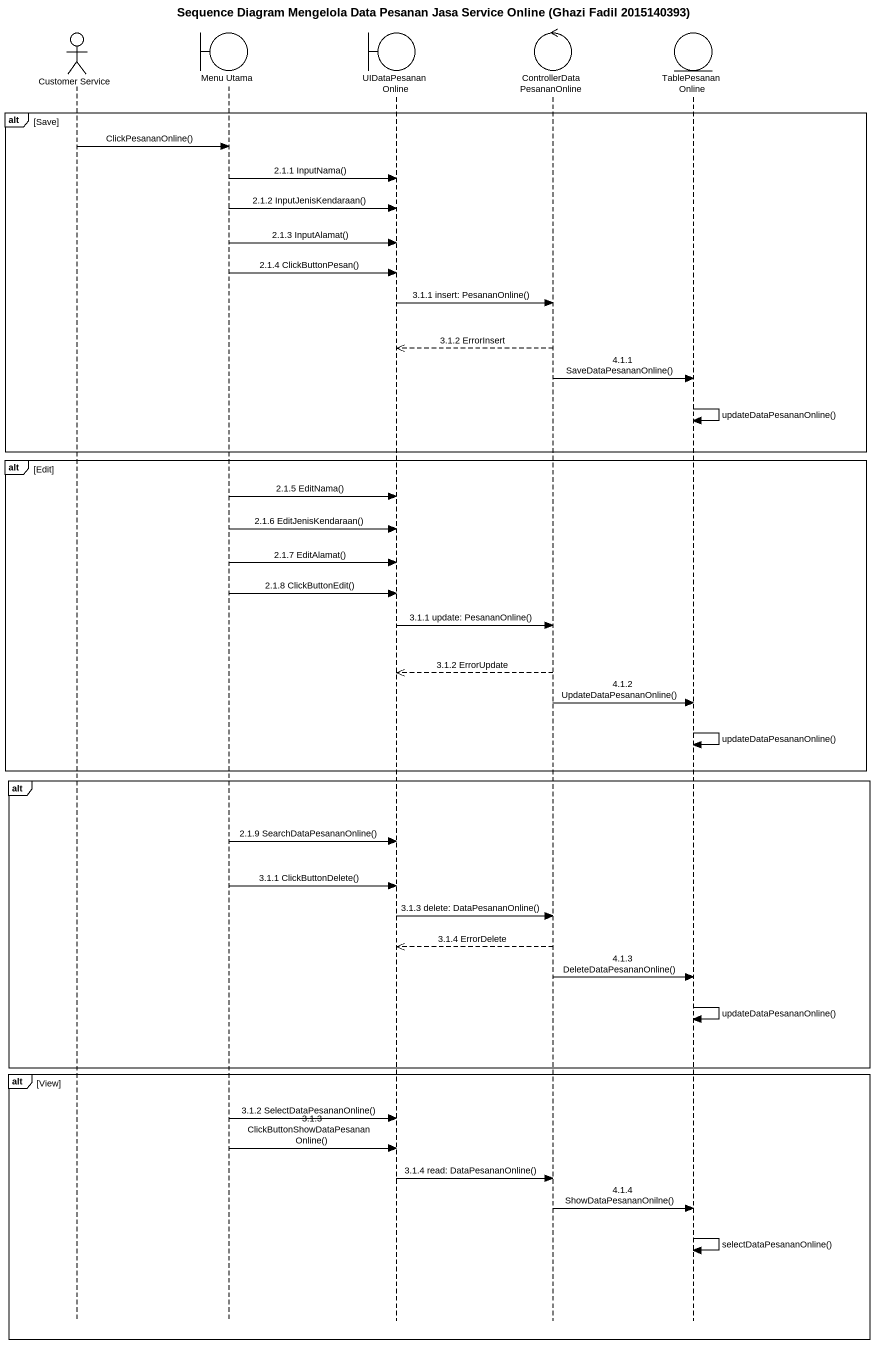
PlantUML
@startuml
title Sequence Diagram Mengelola Data Pesanan Jasa Service Online (Ghazi Fadil 2015140393)
hide footbox
actor "Customer Service" as Customer_Service
boundary "Menu Utama" as Menu_Utama
boundary UIDataPesananOnline
control ControllerDataPesananOnline
entity TablePesananOnline

alt Save
  Customer_Service -> Menu_Utama : ClickPesananOnline()
  Menu_Utama -> UIDataPesananOnline : 2.1.1 InputNama()
  Menu_Utama -> UIDataPesananOnline : 2.1.2 InputJenisKendaraan()
  Menu_Utama -> UIDataPesananOnline : 2.1.3 InputAlamat()
  Menu_Utama -> UIDataPesananOnline : 2.1.4 ClickButtonPesan()
  UIDataPesananOnline -> ControllerDataPesananOnline : 3.1.1 insert: PesananOnline()
  ControllerDataPesananOnline -->> UIDataPesananOnline : 3.1.2 ErrorInsert
  ControllerDataPesananOnline -> TablePesananOnline : 4.1.1 SaveDataPesananOnline()
  TablePesananOnline -> TablePesananOnline : updateDataPesananOnline()
end
alt Edit
  Menu_Utama -> UIDataPesananOnline : 2.1.5 EditNama()
  Menu_Utama -> UIDataPesananOnline : 2.1.6 EditJenisKendaraan()
  Menu_Utama -> UIDataPesananOnline : 2.1.7 EditAlamat()
  Menu_Utama -> UIDataPesananOnline : 2.1.8 ClickButtonEdit()
  UIDataPesananOnline -> ControllerDataPesananOnline : 3.1.1 update: PesananOnline()
  ControllerDataPesananOnline -->> UIDataPesananOnline : 3.1.2 ErrorUpdate
  ControllerDataPesananOnline -> TablePesananOnline : 4.1.2 UpdateDataPesananOnline()
  TablePesananOnline -> TablePesananOnline : updateDataPesananOnline()
end
alt
  Menu_Utama -> UIDataPesananOnline : 2.1.9 SearchDataPesananOnline()
  Menu_Utama -> UIDataPesananOnline : 3.1.1 ClickButtonDelete()
  UIDataPesananOnline -> ControllerDataPesananOnline : 3.1.3 delete: DataPesananOnline()
  ControllerDataPesananOnline -->> UIDataPesananOnline : 3.1.4 ErrorDelete
  ControllerDataPesananOnline -> TablePesananOnline : 4.1.3 DeleteDataPesananOnline()
  TablePesananOnline -> TablePesananOnline : updateDataPesananOnline()
end
alt View
  Menu_Utama -> UIDataPesananOnline : 3.1.2 SelectDataPesananOnline()
  Menu_Utama -> UIDataPesananOnline : 3.1.3 ClickButtonShowDataPesananOnline()
  UIDataPesananOnline -> ControllerDataPesananOnline : 3.1.4 read: DataPesananOnline()
  ControllerDataPesananOnline -> TablePesananOnline : 4.1.4 ShowDataPesananOnilne()
  TablePesananOnline -> TablePesananOnline : selectDataPesananOnline()
end
@enduml
